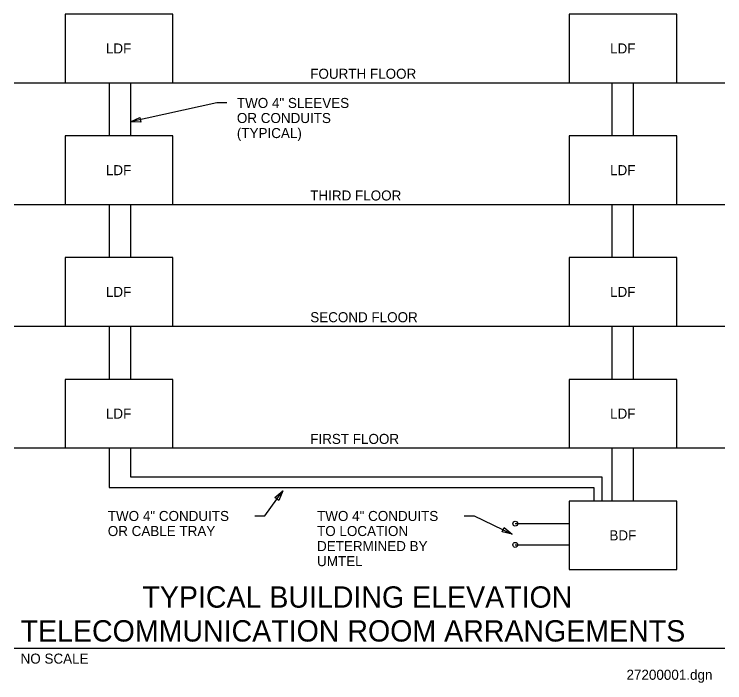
# Model space of a CAD drawing. Extents: x 10148.2 to 10195.3, y 10124.3 to 10168.7.
import ezdxf

# ---------------------------------------------------------------- set-up
doc = ezdxf.new("R2010")
doc.units = 0
for name, color, linetype in [('G-ANNO-TEXT', 7, 'Continuous'), ('G-DETL-LINE', 7, 'Continuous'), ('G-DETL-OTLN', 7, 'Continuous'), ('G-DETL-PATT', 7, 'Continuous')]:
    doc.layers.add(name, color=color, linetype=linetype)

msp = doc.modelspace()

# ---------------------------------------------------------------- linework, layer by layer
at = {"layer": 'G-ANNO-TEXT'}
for p, q in [((10161.632, 10162.76), (10155.91, 10161.497)), ((10162.298, 10162.76), (10161.632, 10162.76)), ((10164.825, 10135.332), (10166.004, 10137.007)), ((10164.158, 10135.332), (10164.825, 10135.332)), ((10178.042, 10135.332), (10178.709, 10135.332)), ((10178.709, 10135.332), (10181.233, 10134.132)), ((10148.191, 10126.56), (10195.337, 10126.56))]:
    msp.add_line(p, q, dxfattribs=at)
for points in [[(10156.597, 10161.478), (10155.91, 10161.497), (10156.525, 10161.804)], [(10165.484, 10136.558), (10166.004, 10137.007), (10165.757, 10136.366)], [(10180.702, 10134.569), (10181.233, 10134.132), (10180.559, 10134.268)]]:
    msp.add_lwpolyline(points, close=True, dxfattribs=at)
at = {"layer": 'G-DETL-LINE'}
for p, q in [((10154.498, 10164.104), (10154.498, 10160.57)), ((10155.91, 10164.104), (10155.91, 10160.57)), ((10187.842, 10164.104), (10187.842, 10160.57)), ((10189.253, 10164.104), (10189.253, 10160.57)), ((10154.498, 10156.02), (10154.498, 10152.487)), ((10155.91, 10156.02), (10155.91, 10152.487)), ((10187.842, 10156.02), (10187.842, 10152.487)), ((10189.253, 10156.02), (10189.253, 10152.487)), ((10154.498, 10147.937), (10154.498, 10144.404)), ((10155.91, 10147.937), (10155.91, 10144.404)), ((10187.842, 10147.937), (10187.842, 10144.404)), ((10189.253, 10147.937), (10189.253, 10144.404)), ((10154.498, 10139.854), (10154.498, 10137.221)), ((10155.91, 10139.854), (10155.91, 10137.923)), ((10187.842, 10139.854), (10187.842, 10136.321)), ((10189.253, 10139.854), (10189.253, 10136.321)), ((10155.91, 10137.923), (10187.183, 10137.923)), ((10187.183, 10137.923), (10187.183, 10136.321)), ((10154.498, 10137.221), (10186.657, 10137.221)), ((10186.657, 10137.221), (10186.657, 10136.321)), ((10181.436, 10134.823), (10184.969, 10134.823)), ((10181.436, 10133.411), (10184.969, 10133.411))]:
    msp.add_line(p, q, dxfattribs=at)
for centre in [(10181.436, 10134.823), (10181.436, 10133.411)]:
    msp.add_circle(centre, 0.163, dxfattribs=at)
at = {"layer": 'G-DETL-OTLN'}
for p, q in [((10151.562, 10168.654), (10151.562, 10164.104)), ((10158.712, 10168.654), (10151.562, 10168.654)), ((10158.712, 10164.104), (10158.712, 10168.654)), ((10192.162, 10168.654), (10185.012, 10168.654)), ((10185.012, 10168.654), (10185.012, 10164.104)), ((10192.162, 10164.104), (10192.162, 10168.654)), ((10151.562, 10164.104), (10158.712, 10164.104)), ((10185.012, 10164.104), (10192.162, 10164.104)), ((10158.712, 10160.57), (10151.562, 10160.57)), ((10151.562, 10160.57), (10151.562, 10156.02)), ((10158.712, 10156.02), (10158.712, 10160.57)), ((10185.012, 10160.57), (10185.012, 10156.02)), ((10192.162, 10160.57), (10185.012, 10160.57)), ((10192.162, 10156.02), (10192.162, 10160.57)), ((10151.562, 10156.02), (10158.712, 10156.02)), ((10185.012, 10156.02), (10192.162, 10156.02)), ((10151.562, 10152.487), (10151.562, 10147.937)), ((10158.712, 10152.487), (10151.562, 10152.487)), ((10158.712, 10147.937), (10158.712, 10152.487)), ((10192.162, 10152.487), (10185.012, 10152.487)), ((10185.012, 10152.487), (10185.012, 10147.937)), ((10192.162, 10147.937), (10192.162, 10152.487)), ((10151.562, 10147.937), (10158.712, 10147.937)), ((10185.012, 10147.937), (10192.162, 10147.937)), ((10158.712, 10144.404), (10151.562, 10144.404)), ((10151.562, 10144.404), (10151.562, 10139.854)), ((10158.712, 10139.854), (10158.712, 10144.404)), ((10185.012, 10144.404), (10185.012, 10139.854)), ((10192.162, 10144.404), (10185.012, 10144.404)), ((10192.162, 10139.854), (10192.162, 10144.404)), ((10151.562, 10139.854), (10158.712, 10139.854)), ((10185.012, 10139.854), (10192.162, 10139.854)), ((10192.162, 10136.321), (10185.012, 10136.321)), ((10185.012, 10136.321), (10185.012, 10131.771)), ((10192.162, 10131.771), (10192.162, 10136.321)), ((10185.012, 10131.771), (10192.162, 10131.771))]:
    msp.add_line(p, q, dxfattribs=at)
at = {"layer": 'G-DETL-PATT'}
for p, q in [((10148.191, 10164.104), (10195.337, 10164.104)), ((10148.191, 10156.02), (10195.337, 10156.02)), ((10148.191, 10147.937), (10195.337, 10147.937)), ((10148.191, 10139.854), (10195.337, 10139.854))]:
    msp.add_line(p, q, dxfattribs=at)

# ---------------------------------------------------------------- texts
at = {"layer": 'G-ANNO-TEXT'}
for s, height, p in [('LDF', 0.6667, (10154.275, 10166.045)), ('LDF', 0.6667, (10187.726, 10166.045)), ('FOURTH FLOOR', 0.66667, (10167.833, 10164.365)), ('TWO 4" SLEEVES', 0.66667, (10162.965, 10162.426)), ('OR CONDUITS', 0.66667, (10162.965, 10161.426)), ('(TYPICAL)', 0.6667, (10162.965, 10160.426)), ('LDF', 0.6667, (10154.275, 10157.962)), ('LDF', 0.6667, (10187.726, 10157.962)), ('THIRD FLOOR', 0.66667, (10167.833, 10156.282)), ('LDF', 0.6667, (10154.275, 10149.879)), ('LDF', 0.6667, (10187.726, 10149.879)), ('SECOND FLOOR', 0.66667, (10167.833, 10148.198)), ('LDF', 0.6667, (10154.275, 10141.795)), ('LDF', 0.6667, (10187.726, 10141.795)), ('FIRST FLOOR', 0.66667, (10167.833, 10140.115)), ('TWO 4" CONDUITS', 0.66667, (10154.4, 10134.998)), ('TWO 4" CONDUITS', 0.66667, (10168.284, 10134.998)), ('OR CABLE TRAY', 0.66667, (10154.4, 10133.998)), ('TO LOCATION', 0.66667, (10168.284, 10133.998)), ('BDF', 0.6667, (10187.684, 10133.712)), ('DETERMINED BY', 0.66667, (10168.284, 10132.998)), ('UMTEL', 0.6667, (10168.284, 10131.998)), ('TYPICAL BUILDING ELEVATION', 1.41667, (10156.697, 10129.241)), ('TELECOMMUNICATION ROOM ARRANGEMENTS', 1.41667, (10148.615, 10126.992)), ('NO SCALE', 0.6667, (10148.615, 10125.525)), ('27200001.dgn', 0.66667, (10188.816, 10124.453))]:
    msp.add_text(s, height=height, dxfattribs=at).set_placement(p)

doc.saveas('drawing.dxf')
